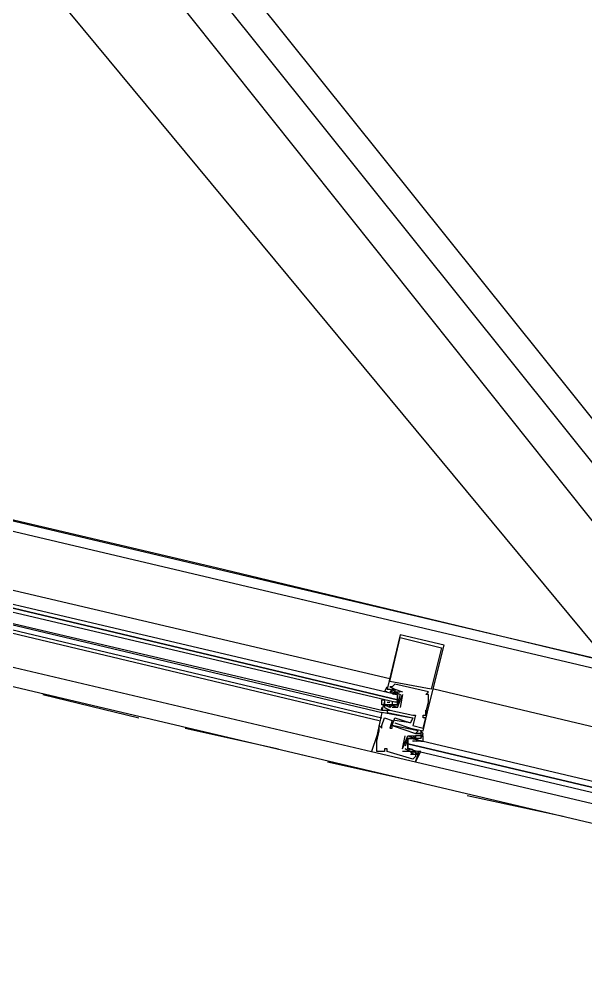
# Model space of a CAD drawing. Header units: feet. Extents: x -84 to 198, y -22 to 181.
# Drawn here: x 110.412 to 113.33, y 143.692 to 148.668 of the extents above; entities that cross this region are included whole.
import ezdxf

# ---------------------------------------------------------------- set-up
doc = ezdxf.new("R2010")
doc.units = ezdxf.units.FT
doc.layers.add('A-LINEA', color=7, linetype='CONTINUOUS')

msp = doc.modelspace()

# ---------------------------------------------------------------- linework, layer by layer
at = {"layer": 'A-LINEA'}
for p, q in [((140.7504, 112.4542), (100.776, 160.6287)), ((140.7504, 112.4542), (103.1232, 159.3849)), ((140.7504, 112.4542), (103.1232, 159.3849)), ((140.5969, 112.4055), (103.0856, 159.2112)), ((140.277, 112.3118), (103.3057, 158.7075)), ((103.4267, 147.7244), (117.0533, 144.5111)), ((116.7067, 144.5378), (108.12, 146.5644)), ((112.32, 145.2711), (108.4533, 146.1778)), ((108.4133, 146.0178), (112.28, 145.0978)), ((108.4133, 146.0178), (112.28, 145.1111)), ((108.4, 145.9778), (112.2667, 145.0578)), ((108.4133, 145.9911), (112.28, 145.0711)), ((116.5333, 143.7778), (107.9467, 145.8044)), ((108.3733, 145.8044), (112.2267, 144.8978)), ((112.3733, 145.4978), (112.3733, 145.4978)), ((112.3733, 145.4844), (112.3733, 145.4844)), ((112.5867, 145.4311), (112.5867, 145.4311)), ((112.6, 145.4444), (112.6, 145.4444)), ((112.32, 145.2578), (112.32, 145.2578)), ((112.32, 145.2311), (112.32, 145.2311)), ((112.3333, 145.2311), (112.3333, 145.2311)), ((112.3467, 145.2444), (112.3467, 145.2444)), ((110.5333, 145.1911), (111.0267, 145.0711)), ((112.3067, 145.2178), (112.3067, 145.2178)), ((112.32, 145.2044), (112.32, 145.2044)), ((112.3333, 145.2044), (112.32, 145.2044)), ((112.3241, 145.2014), (112.3403, 145.193)), ((112.3311, 145.1996), (112.3413, 145.1934)), ((112.3333, 145.2178), (112.3333, 145.2178)), ((112.3333, 145.2044), (112.3333, 145.2044)), ((112.3333, 145.2044), (112.3333, 145.2044)), ((112.3362, 145.2024), (112.3542, 145.1928)), ((112.3445, 145.1996), (112.3546, 145.1934)), ((112.3467, 145.2178), (112.3467, 145.2178)), ((112.3467, 145.2178), (112.3467, 145.2178)), ((112.3467, 145.2044), (112.3733, 145.2044)), ((112.3467, 145.2044), (112.3467, 145.2044)), ((112.3467, 145.2044), (112.3467, 145.2044)), ((112.3467, 145.1911), (112.3467, 145.1911)), ((112.36, 145.1244), (112.3867, 145.1911)), ((112.36, 145.1911), (112.36, 145.1911)), ((112.36, 145.1644), (112.36, 145.1778)), ((112.3733, 145.2044), (112.3733, 145.2044)), ((112.3733, 145.1911), (112.3733, 145.1911)), ((112.3867, 145.1911), (112.3733, 145.1244)), ((112.3733, 145.1911), (112.3733, 145.1911)), ((112.3867, 145.2044), (112.3867, 145.2044)), ((112.3867, 145.1911), (112.3867, 145.1911)), ((112.3867, 145.1911), (112.3867, 145.1911)), ((112.5067, 145.1911), (112.5067, 145.1911)), ((112.52, 145.2044), (112.52, 145.2044)), ((112.52, 145.1911), (112.52, 145.1911)), ((112.52, 145.1778), (112.52, 145.1778)), ((112.5333, 145.2178), (112.5333, 145.2178)), ((112.2933, 145.1511), (112.2933, 145.1511)), ((112.2933, 145.1378), (112.2933, 145.1378)), ((112.2933, 145.1244), (112.2933, 145.1244)), ((112.3218, 145.137), (112.3035, 145.1367)), ((112.3067, 145.1511), (112.3067, 145.1511)), ((112.3067, 145.1511), (112.32, 145.1511)), ((112.3067, 145.1378), (112.3067, 145.1378)), ((112.3298, 145.1376), (112.3179, 145.1366)), ((112.32, 145.1511), (112.32, 145.1511)), ((112.32, 145.1378), (112.32, 145.1378)), ((112.32, 145.1378), (112.32, 145.1378)), ((112.32, 145.1244), (112.32, 145.1244)), ((112.32, 145.1244), (112.32, 145.1244)), ((112.3489, 145.1369), (112.3285, 145.1363)), ((112.3431, 145.1376), (112.3312, 145.1366)), ((112.3333, 145.1511), (112.3333, 145.1511)), ((112.3333, 145.1378), (112.3333, 145.1378)), ((112.36, 145.1244), (112.3333, 145.1244)), ((112.3333, 145.1244), (112.3333, 145.1244)), ((112.36, 145.1378), (112.36, 145.1378)), ((112.36, 145.1378), (112.36, 145.1378)), ((112.36, 145.1244), (112.36, 145.1244)), ((112.36, 145.1244), (112.36, 145.1244)), ((112.3733, 145.1244), (112.3733, 145.1244)), ((112.52, 145.1644), (112.52, 145.1644)), ((112.52, 145.1511), (112.52, 145.1511)), ((112.52, 145.1244), (112.52, 145.1244)), ((112.28, 145.1111), (112.28, 145.1111)), ((112.28, 145.1111), (112.28, 145.1111)), ((112.28, 145.1111), (112.28, 145.1111)), ((112.28, 145.1111), (112.28, 145.1111)), ((112.28, 145.0978), (112.28, 145.0978)), ((112.2933, 145.1111), (112.2933, 145.1111)), ((112.2933, 145.0711), (112.2933, 145.0711)), ((112.3067, 145.1111), (112.3067, 145.1111)), ((112.3067, 145.1111), (112.3067, 145.1111)), ((112.3067, 145.0978), (112.3067, 145.0978)), ((112.32, 145.1111), (112.32, 145.1111)), ((112.32, 145.1111), (112.32, 145.1111)), ((112.3467, 145.0711), (112.3467, 145.0711)), ((112.4267, 145.0711), (112.4267, 145.0711)), ((112.44, 145.0844), (112.44, 145.0844)), ((112.44, 145.0711), (112.44, 145.0711)), ((112.4533, 145.0844), (112.4533, 145.0844)), ((112.4933, 145.0844), (112.4933, 145.0844)), ((112.4933, 145.0711), (112.4933, 145.0711)), ((112.5067, 145.1111), (112.5067, 145.1111)), ((112.5067, 145.0978), (112.5067, 145.0978)), ((112.5067, 145.0978), (112.5067, 145.0978)), ((112.5067, 145.0844), (112.5067, 145.0844)), ((112.5067, 145.0711), (112.5067, 145.0711)), ((112.2667, 145.0311), (112.2667, 145.0311)), ((112.28, 145.0311), (112.28, 145.0311)), ((112.3333, 145.0578), (112.3333, 145.0578)), ((112.3333, 145.0311), (112.3333, 145.0311)), ((112.3333, 145.0311), (112.3333, 145.0311)), ((112.3467, 145.0578), (112.3467, 145.0578)), ((112.3467, 145.0444), (112.3467, 145.0444)), ((112.4267, 145.0578), (112.4267, 145.0578)), ((112.4267, 145.0444), (112.4267, 145.0444)), ((112.4267, 145.0444), (112.4267, 145.0444)), ((112.44, 145.0311), (112.44, 145.0311)), ((111.2667, 145.0178), (111.7467, 144.9111)), ((112.2533, 144.9778), (112.2533, 144.9778)), ((112.2667, 145.0044), (112.2667, 145.0044)), ((112.28, 145.0178), (112.28, 145.0178)), ((112.32, 145.0178), (112.32, 145.0178)), ((112.3333, 145.0178), (112.3333, 145.0178)), ((112.3867, 144.9111), (112.4, 144.9778)), ((112.4, 144.9778), (112.4, 144.9778)), ((112.4133, 144.9778), (112.4133, 144.9778)), ((112.4133, 144.9778), (112.4133, 144.9778)), ((112.4267, 145.0178), (112.4267, 145.0178)), ((112.44, 144.9778), (112.44, 144.9778)), ((112.44, 144.9778), (112.44, 144.9778)), ((112.4533, 144.9911), (112.4533, 144.9911)), ((112.4533, 144.9911), (112.4533, 144.9911)), ((112.4533, 144.9778), (112.4533, 144.9778)), ((112.4533, 144.9778), (112.4533, 144.9778)), ((112.4667, 145.0044), (112.4667, 145.0044)), ((112.48, 145.0044), (112.48, 145.0044)), ((112.48, 144.9911), (112.48, 144.9911)), ((112.48, 144.9911), (112.48, 144.9911)), ((112.48, 144.9778), (112.48, 144.9778)), ((112.4933, 145.0178), (112.4933, 145.0178)), ((112.4933, 145.0044), (112.4933, 145.0044)), ((112.4933, 144.9911), (112.4933, 144.9911)), ((112.2533, 144.9511), (112.2533, 144.9511)), ((112.2533, 144.9244), (112.2533, 144.9244)), ((112.4133, 144.9378), (112.4133, 144.9511)), ((112.4377, 144.952), (112.4581, 144.9525)), ((112.44, 144.9644), (112.44, 144.9644)), ((112.4436, 144.9513), (112.4554, 144.9523)), ((112.4533, 144.9644), (112.4533, 144.9644)), ((112.4533, 144.9644), (112.4533, 144.9644)), ((112.4533, 144.9644), (112.4667, 144.9511)), ((112.4533, 144.9511), (112.4533, 144.9511)), ((112.4569, 144.9513), (112.4688, 144.9523)), ((112.4649, 144.9519), (112.4832, 144.9522)), ((112.4667, 144.9644), (112.4667, 144.9644)), ((112.4667, 144.9511), (112.4667, 144.9511)), ((112.48, 144.9644), (112.48, 144.9644)), ((112.2267, 144.8978), (112.2267, 144.8978)), ((112.2533, 144.9111), (112.2533, 144.9111)), ((112.2533, 144.8978), (112.2533, 144.8978)), ((112.2933, 144.9111), (112.2933, 144.9111)), ((112.2933, 144.8978), (112.2933, 144.8978)), ((112.3067, 144.9111), (112.3067, 144.9111)), ((112.3067, 144.8978), (112.3067, 144.8978)), ((112.3867, 144.9111), (112.3867, 144.9111)), ((112.3867, 144.9111), (112.3867, 144.9111)), ((112.3867, 144.8978), (112.3867, 144.8978)), ((112.4, 144.9111), (112.4, 144.9111)), ((112.4, 144.9111), (112.4, 144.9111)), ((112.4133, 144.9111), (112.4133, 144.9111)), ((112.4267, 144.9111), (112.4267, 144.9111)), ((112.4267, 144.8978), (112.4267, 144.8978)), ((112.4267, 144.8978), (112.4267, 144.8978)), ((112.4267, 144.8844), (112.4267, 144.8844)), ((112.4422, 144.9026), (112.432, 144.9089)), ((112.4505, 144.8998), (112.4325, 144.9094)), ((112.44, 144.9111), (112.44, 144.9111)), ((112.44, 144.8978), (112.44, 144.8978)), ((112.4533, 144.8978), (112.44, 144.8978)), ((112.44, 144.8844), (112.44, 144.8844)), ((112.4555, 144.8893), (112.4454, 144.8955)), ((112.4626, 144.8875), (112.4463, 144.8959)), ((112.4533, 144.8978), (112.4533, 144.8978)), ((112.4533, 144.8844), (112.4533, 144.8844)), ((112.4667, 144.8978), (112.4667, 144.8978)), ((112.4667, 144.8844), (112.4667, 144.8844)), ((112, 144.8444), (112.48, 144.7378)), ((112.44, 144.8578), (112.44, 144.8578)), ((112.4533, 144.8711), (112.4533, 144.8711)), ((112.4533, 144.8444), (112.4533, 144.8444)), ((112.72, 144.6711), (113.2133, 144.5644))]:
    msp.add_line(p, q, dxfattribs=at)
for points in [[(103.1067, 159.3911), (103.0667, 159.2178), (102.5733, 157.1111), (102.8667, 156.9378), (100.9867, 148.9911), (103.5867, 148.3778), (103.4267, 147.7244), (111.4267, 145.8444), (113.8133, 145.2711), (117.8667, 144.3111), (114.9067, 131.8311), (119.4533, 130.7511), (119.2933, 130.0978), (122, 129.4578), (128.0267, 128.0444), (124.1867, 111.8044), (124.44, 111.7378), (125.7867, 111.4178), (129.48, 110.5511), (135.96, 109.0178), (135.88, 108.6844), (141.96, 107.2578)], [(103.1067, 159.3911), (103.0667, 159.2178), (102.5733, 157.1111), (102.8667, 156.9378), (100.9867, 148.9911), (103.5867, 148.3778), (103.4267, 147.7244), (111.4267, 145.8444), (113.8133, 145.2711), (117.8667, 144.3111), (114.9067, 131.8311), (119.4533, 130.7511), (119.2933, 130.0978), (122, 129.4578), (128.0267, 128.0444), (124.1867, 111.8044), (124.44, 111.7378), (125.7867, 111.4178), (129.48, 110.5511), (135.96, 109.0178), (135.88, 108.6844), (141.96, 107.2578)], [(108.44, 146.1111), (112.36, 145.1911), (112.36, 145.1778), (112.36, 145.1644), (108.44, 146.0978), (112.36, 145.1644), (112.36, 145.1511), (112.3467, 145.1511), (108.4267, 146.0711)], [(112.3467, 145.0444), (112.4267, 145.0178), (112.4933, 145.0044), (112.52, 145.1244), (112.6, 145.4444), (112.3733, 145.4978), (112.3067, 145.2178)], [(112.3733, 145.4844), (112.5867, 145.4311), (112.5333, 145.2178), (112.32, 145.2578), (112.3733, 145.4844)], [(112.32, 145.1244), (112.32, 145.1244), (112.2933, 145.1378), (112.2933, 145.1244), (112.32, 145.1111), (112.32, 145.1111), (112.44, 145.0844), (112.4533, 145.0844), (112.44, 145.0311), (112.4933, 145.0178), (112.5067, 145.0711), (112.4933, 145.0711), (112.4933, 145.0844), (112.5067, 145.0844), (112.5067, 145.0978), (112.5067, 145.1111), (112.5067, 145.0978), (112.52, 145.1511), (112.52, 145.1644), (112.52, 145.1778), (112.52, 145.1911), (112.5067, 145.1911), (112.52, 145.2044), (112.3467, 145.2444), (112.3333, 145.2311), (112.32, 145.2311), (112.3467, 145.2178), (112.3467, 145.2178), (112.3867, 145.2044)], [(112.3067, 145.2044), (112.2933, 145.2044), (112.3067, 145.2311), (112.3067, 145.2178), (112.32, 145.2178), (112.3333, 145.2044), (112.3333, 145.2178), (112.3467, 145.2044), (112.3733, 145.1911)], [(112.3733, 145.1911), (112.36, 145.1378), (112.3333, 145.1378), (112.32, 145.1378), (112.3067, 145.1378), (112.2933, 145.1378), (112.2933, 145.1511), (112.2933, 145.1378), (112.28, 145.1378), (112.28, 145.1644), (112.2933, 145.1644), (112.2933, 145.1511)], [(112.3333, 145.2044), (112.3333, 145.2178), (112.3467, 145.2178), (112.3467, 145.2044)], [(112.3333, 145.1511), (112.3333, 145.1378), (112.36, 145.1378), (112.36, 145.1911), (112.3467, 145.1911), (112.3467, 145.2044)], [(116.64, 144.2444), (114.8533, 144.6711), (112.5467, 145.2178)], [(112.2933, 145.1511), (112.28, 145.1111), (112.2933, 145.1111), (112.3067, 145.1111), (112.32, 145.1111), (112.3067, 145.1111), (112.3067, 145.0978), (112.44, 145.0711), (112.4267, 145.0444), (112.3467, 145.0578)], [(112.28, 145.1111), (112.28, 145.1244), (112.28, 145.1244)], [(112.28, 145.1111), (112.28, 145.1244), (112.28, 145.1244)], [(112.28, 145.1111), (112.28, 145.1244), (112.28, 145.1244)], [(112.36, 145.1244), (112.32, 145.1378), (112.3333, 145.1378), (112.32, 145.1244), (112.32, 145.1378), (112.3067, 145.1378)], [(112.4267, 145.0711), (112.28, 145.0978), (112.2533, 144.9778), (112.2267, 144.8978)], [(112.2933, 144.8978), (112.2533, 144.8978), (112.2533, 144.9111), (112.2533, 144.9244), (112.2533, 144.9511), (112.2667, 145.0044), (112.2667, 145.0311), (112.28, 145.0178), (112.28, 145.0311), (112.2933, 145.0711), (112.3333, 145.0578), (112.32, 145.0178), (112.3333, 145.0178), (112.3333, 145.0311), (112.4533, 144.9911), (112.4533, 144.9911), (112.48, 144.9911), (112.48, 144.9778), (112.4533, 144.9778), (112.4533, 144.9778)], [(112.48, 144.9644), (112.4933, 144.9911), (112.48, 145.0044), (112.48, 144.9911), (112.4533, 144.9911), (112.4667, 145.0044), (112.3333, 145.0311), (112.3467, 145.0711), (112.4267, 145.0444)], [(112.3867, 144.9111), (112.4133, 144.9778), (112.4533, 144.9644), (112.44, 144.9778), (112.4533, 144.9778), (112.4533, 144.9644), (112.4667, 144.9644)], [(112.48, 144.9511), (112.4933, 144.9511), (112.4933, 144.9778), (112.48, 144.9778), (112.48, 144.9644), (112.4667, 144.9644), (112.4533, 144.9644), (112.44, 144.9644), (112.4133, 144.9644), (112.4, 144.9244)], [(112.4133, 144.9778), (112.4133, 144.9778), (112.44, 144.9778)], [(112.4267, 144.9111), (112.4133, 144.9111), (112.4133, 144.9644), (112.44, 144.9644)], [(114.8, 144.4044), (112.4267, 144.9644), (112.4133, 144.9644), (112.4133, 144.9511), (112.4133, 144.9378), (114.7867, 144.3778), (112.4133, 144.9378), (112.4133, 144.9244), (112.4133, 144.9111), (114.7867, 144.3511)], [(112.2267, 144.8978), (112.4533, 144.8444), (112.4667, 144.8844), (112.4667, 144.8978)], [(112.4267, 144.8844), (112.4533, 144.8844), (112.4533, 144.8711), (112.44, 144.8578), (112.3067, 144.8978), (112.3067, 144.9111), (112.2933, 144.9111), (112.2933, 144.8978)], [(112.4267, 144.8978), (112.4267, 144.8978), (112.3867, 144.8978)], [(112.44, 144.8978), (112.44, 144.8844), (112.4267, 144.8978), (112.4, 144.9111)], [(112.4, 144.9111), (112.4267, 144.8978), (112.44, 144.8978), (112.4533, 144.8978), (112.4533, 144.8844), (112.4667, 144.8844), (112.4667, 144.8978), (112.4667, 144.8844), (112.4667, 144.8711), (112.48, 144.8978), (112.4667, 144.8978)], [(112.4667, 144.8711), (112.4667, 144.8711), (112.4533, 144.8444), (114.7733, 144.2978)], [(112.4667, 144.8711), (112.4667, 144.8711), (112.4533, 144.8444)], [(112.4667, 144.8711), (112.4667, 144.8711), (112.4533, 144.8444)]]:
    msp.add_lwpolyline(points, dxfattribs=at)

doc.saveas('drawing.dxf')
